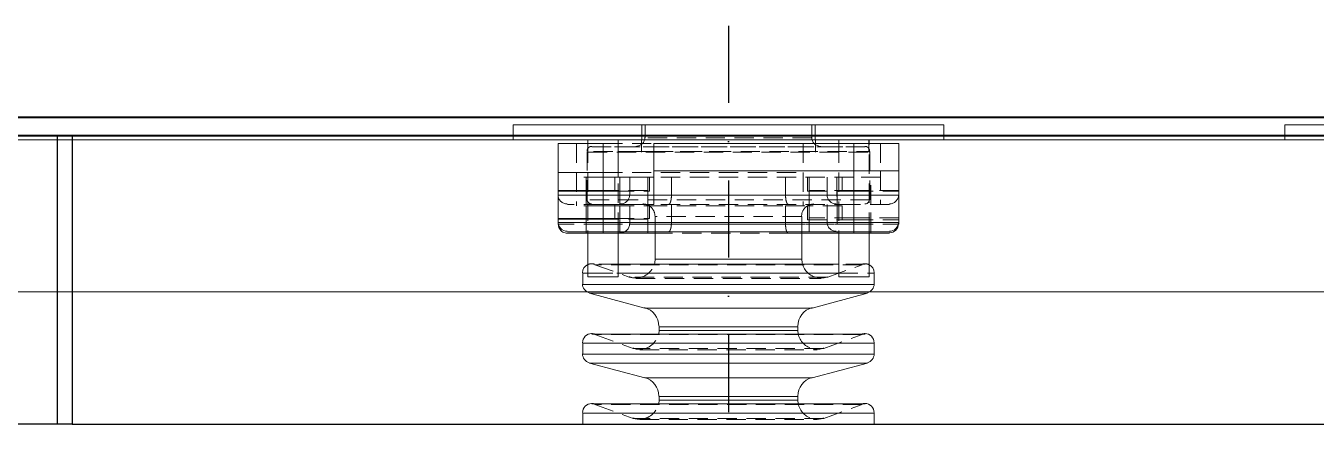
# Model space of a CAD drawing. Header units: millimetres. Extents: x -41310 to 13905, y 1865 to 89610.
# Drawn here: x 8248.1 to 8672.9, y 3569.4 to 3700.5 of the extents above; entities that cross this region are included whole.
import ezdxf

# ---------------------------------------------------------------- set-up
doc = ezdxf.new("R2010")
doc.units = ezdxf.units.MM
doc.linetypes.add('DASHDOT', pattern=[25.4, 12.7, -6.35, 0, -6.35])
doc.linetypes.add('HIDDEN', pattern=[9.525, 6.35, -3.175])
doc.layers.get('0').update_dxf_attribs({"color": 1, "linetype": 'DASHDOT'})
doc.layers.add('01粗实线', color=7, linetype='Continuous')
doc.layers.add('1粗实线', color=4, linetype='Continuous', lineweight=40)
doc.layers.add('1轮廓实线层', color=7, linetype='Continuous', lineweight=0)

msp = doc.modelspace()

# ---------------------------------------------------------------- linework, layer by layer
at = {"ltscale": 2, "extrusion": (-0.004685, -0.017452, 0.999837)}
msp.add_line((8479.42, 3700.5, 104.33), (8479.45, 3392.24, 98.95), dxfattribs=at)
at = {"color": 7, "linetype": 'Continuous', "lineweight": 15, "extrusion": (-0.004685, -0.017452, 0.999837)}
for p, q in [((8408.58, 3662.92, 103.34), (8408.58, 3667.92, 103.43)), ((8408.58, 3667.92, 103.43), (8550.27, 3667.92, 104.09)), ((8550.27, 3667.92, 104.09), (8550.27, 3662.92, 104.01)), ((8662.58, 3662.92, 104.53), (8662.58, 3667.92, 104.62)), ((8662.58, 3667.92, 104.62), (8804.27, 3667.92, 105.28)), ((8550.27, 3662.92, 104.01), (8408.58, 3662.92, 103.34)), ((8423.4, 3661.72, 103.39), (8423.4, 3652.22, 103.22)), ((8423.4, 3661.72, 103.39), (8438.15, 3661.72, 103.46)), ((8433.15, 3662.92, 103.46), (8433.15, 3661.72, 103.44)), ((8438.15, 3661.72, 103.46), (8438.15, 3650.72, 103.27)), ((8443.15, 3650.72, 103.29), (8443.15, 3662.92, 103.5)), ((8454.86, 3661.72, 103.54), (8454.86, 3650.72, 103.35)), ((8454.86, 3661.72, 103.54), (8520.7, 3661.72, 103.85)), ((8515.7, 3662.92, 103.84), (8515.7, 3661.72, 103.82)), ((8520.7, 3661.72, 103.85), (8535.45, 3661.72, 103.91)), ((8525.7, 3661.72, 103.87), (8525.7, 3662.92, 103.89)), ((8535.45, 3661.72, 103.91), (8535.45, 3652.72, 103.76)), ((8804.27, 3662.92, 105.2), (8662.58, 3662.92, 104.53)), ((8423.4, 3652.22, 103.22), (8423.4, 3646.12, 103.12)), ((8423.4, 3652.22, 103.22), (8438.15, 3652.22, 103.29)), ((8438.15, 3652.22, 103.29), (8438.15, 3641.22, 103.1)), ((8438.15, 3650.72, 103.27), (8442.02, 3650.72, 103.29)), ((8442.02, 3650.72, 103.29), (8442.02, 3646.12, 103.2)), ((8442.02, 3650.72, 103.29), (8454.86, 3650.72, 103.35)), ((8454.87, 3652.72, 103.38), (8454.87, 3641.72, 103.19)), ((8454.87, 3652.72, 103.38), (8520.7, 3652.72, 103.69)), ((8520.7, 3652.72, 103.69), (8520.7, 3635.72, 103.39)), ((8520.7, 3652.72, 103.69), (8535.45, 3652.72, 103.76)), ((8535.45, 3652.72, 103.76), (8535.45, 3635.72, 103.46)), ((8442.02, 3646.32, 103.21), (8423.4, 3646.32, 103.12)), ((8423.4, 3646.12, 103.12), (8423.4, 3644.72, 103.09)), ((8423.4, 3646.12, 103.12), (8438.15, 3646.12, 103.19)), ((8423.4, 3644.72, 103.09), (8423.4, 3644.64, 103.09)), ((8423.4, 3644.64, 103.09), (8423.4, 3636.82, 102.96)), ((8438.15, 3646.12, 103.19), (8442.02, 3646.12, 103.2)), ((8520.7, 3644.72, 103.55), (8535.45, 3644.72, 103.62)), ((8535.45, 3644.72, 103.62), (8535.45, 3646.12, 103.64)), ((8442.02, 3641.72, 103.13), (8438.15, 3641.72, 103.11)), ((8438.15, 3641.22, 103.1), (8442.02, 3641.22, 103.12)), ((8442.02, 3641.72, 103.13), (8442.03, 3637.12, 103.05)), ((8442.02, 3641.72, 103.13), (8454.87, 3641.72, 103.19)), ((8423.4, 3637.12, 102.96), (8423.4, 3635.72, 102.94)), ((8423.4, 3637.12, 102.96), (8438.15, 3637.12, 103.03)), ((8438.15, 3636.82, 103.02), (8423.4, 3636.82, 102.96)), ((8423.4, 3635.22, 102.93), (8423.4, 3636.82, 102.96)), ((8438.15, 3637.12, 103.03), (8442.03, 3637.12, 103.05)), ((8438.15, 3637.12, 103.03), (8438.15, 3635.72, 103.01)), ((8438.15, 3632.72, 102.95), (8426.4, 3632.72, 102.9)), ((8426.4, 3632.22, 102.89), (8433.15, 3632.22, 102.92)), ((8433.15, 3632.72, 102.93), (8433.16, 3617.93, 102.67)), ((8438.15, 3635.72, 103.01), (8520.7, 3635.72, 103.39)), ((8438.15, 3632.72, 102.95), (8438.15, 3635.72, 103.01)), ((8520.7, 3632.72, 103.34), (8438.15, 3632.72, 102.95)), ((8443.15, 3617.93, 102.72), (8443.15, 3632.72, 102.98)), ((8443.15, 3632.22, 102.97), (8452.9, 3632.22, 103.01)), ((8452.9, 3632.72, 103.02), (8452.9, 3632.22, 103.01)), ((8455.3, 3632.22, 103.02), (8452.9, 3632.22, 103.01)), ((8455.3, 3632.72, 103.03), (8455.3, 3623.72, 102.88)), ((8503.56, 3623.72, 103.1), (8503.56, 3632.72, 103.26)), ((8515.7, 3632.22, 103.31), (8503.56, 3632.22, 103.25)), ((8515.7, 3632.72, 103.32), (8515.7, 3617.93, 103.06)), ((8520.7, 3632.72, 103.34), (8520.7, 3635.72, 103.39)), ((8520.7, 3635.72, 103.39), (8535.45, 3635.72, 103.46)), ((8532.45, 3632.72, 103.39), (8520.7, 3632.72, 103.34)), ((8525.7, 3617.93, 103.1), (8525.7, 3632.72, 103.36)), ((8532.45, 3632.22, 103.39), (8525.7, 3632.22, 103.35)), ((8535.45, 3635.22, 103.45), (8535.45, 3635.72, 103.46)), ((8455.3, 3623.72, 102.88), (8455.18, 3622.48, 102.85)), ((8503.68, 3622.48, 103.08), (8503.56, 3623.72, 103.1)), ((8431.43, 3619.05, 102.68), (8431.43, 3615.38, 102.62)), ((8515.7, 3622.05, 103.13), (8443.15, 3622.05, 102.79)), ((8455.18, 3622.48, 102.85), (8455.08, 3622.05, 102.85)), ((8503.78, 3622.05, 103.07), (8503.68, 3622.48, 103.08)), ((8527.43, 3615.38, 103.07), (8527.43, 3619.05, 103.13)), ((8438.16, 3617.93, 102.69), (8433.16, 3617.93, 102.67)), ((8443.15, 3617.93, 102.72), (8438.16, 3617.93, 102.69)), ((8520.7, 3617.93, 103.08), (8515.7, 3617.93, 103.06)), ((8525.7, 3617.93, 103.1), (8520.7, 3617.93, 103.08)), ((8433.65, 3612.48, 102.58), (8451.86, 3607.61, 102.58)), ((8507, 3607.61, 102.84), (8525.2, 3612.48, 103.01)), ((8524.43, 3599.05, 102.77), (8434.43, 3599.05, 102.35)), ((8456.57, 3600.26, 102.47), (8456.46, 3599.05, 102.45)), ((8456.57, 3601.47, 102.49), (8456.57, 3600.26, 102.47)), ((8502.29, 3600.26, 102.69), (8502.29, 3601.47, 102.71)), ((8502.4, 3599.05, 102.67), (8502.29, 3600.26, 102.69)), ((8431.43, 3596.06, 102.28), (8431.43, 3592.39, 102.22)), ((8527.43, 3592.39, 102.67), (8527.43, 3596.06, 102.73)), ((8433.65, 3589.49, 102.18), (8451.87, 3584.61, 102.18)), ((8507, 3584.61, 102.44), (8525.21, 3589.49, 102.61)), ((8456.57, 3577.26, 102.07), (8456.46, 3576.06, 102.05)), ((8456.57, 3578.48, 102.09), (8456.57, 3577.26, 102.07)), ((8502.29, 3577.26, 102.29), (8502.29, 3578.48, 102.31)), ((8502.41, 3576.06, 102.26), (8502.29, 3577.26, 102.29)), ((8431.43, 3573.06, 101.88), (8431.43, 3569.39, 101.82)), ((8524.43, 3576.06, 102.37), (8434.43, 3576.06, 101.95)), ((8527.43, 3569.39, 102.27), (8527.43, 3573.06, 102.33))]:
    msp.add_line(p, q, dxfattribs=at)
at = {"color": 7, "linetype": 'HIDDEN', "lineweight": 0, "extrusion": (-0.004685, -0.017452, 0.999837)}
for p, q in [((8450.85, 3667.92, 103.63), (8450.85, 3662.92, 103.54)), ((8451.99, 3667.92, 103.63), (8452, 3663.68, 103.56)), ((8506.85, 3663.68, 103.82), (8506.85, 3667.92, 103.89)), ((8508, 3662.92, 103.81), (8508, 3667.92, 103.89)), ((8429.4, 3661.72, 103.42), (8429.4, 3650.72, 103.23)), ((8433.15, 3661.72, 103.44), (8433.15, 3632.72, 102.93)), ((8433.18, 3662.92, 103.46), (8433.18, 3658.92, 103.39)), ((8438.15, 3661.72, 103.46), (8454.86, 3661.72, 103.54)), ((8450.83, 3662.92, 103.54), (8450.83, 3658.92, 103.47)), ((8506.85, 3663.68, 103.82), (8452.01, 3663.68, 103.56)), ((8503.99, 3661.72, 103.77), (8503.99, 3650.72, 103.58)), ((8508.02, 3658.92, 103.74), (8508.02, 3662.92, 103.81)), ((8515.7, 3661.72, 103.82), (8515.7, 3632.72, 103.32)), ((8520.7, 3661.72, 103.85), (8520.7, 3650.72, 103.65)), ((8525.67, 3658.92, 103.82), (8525.67, 3662.92, 103.89)), ((8525.7, 3632.72, 103.36), (8525.7, 3661.72, 103.87)), ((8529.45, 3661.72, 103.89), (8529.45, 3650.72, 103.69)), ((8432.95, 3659.18, 103.39), (8432.95, 3643.22, 103.11)), ((8479.43, 3659.18, 103.61), (8432.96, 3659.18, 103.39)), ((8433.18, 3658.92, 103.39), (8525.67, 3658.92, 103.82)), ((8524.4, 3660.68, 103.84), (8434.45, 3660.68, 103.42)), ((8434.5, 3660.68, 103.42), (8524.35, 3660.68, 103.84)), ((8454.86, 3659.18, 103.49), (8525.9, 3659.18, 103.83)), ((8525.91, 3643.22, 103.55), (8525.9, 3659.18, 103.83)), ((8423.4, 3652.22, 103.22), (8423.4, 3646.32, 103.12)), ((8429.4, 3652.22, 103.25), (8429.4, 3641.22, 103.06)), ((8438.15, 3650.72, 103.27), (8429.4, 3650.72, 103.23)), ((8432.6, 3650.72, 103.24), (8432.6, 3646.32, 103.16)), ((8438.15, 3652.22, 103.29), (8503.99, 3652.22, 103.6)), ((8438.15, 3650.72, 103.27), (8438.15, 3644.72, 103.16)), ((8443.15, 3632.72, 102.98), (8443.15, 3650.72, 103.29)), ((8443.71, 3646.32, 103.22), (8443.71, 3650.72, 103.29)), ((8446.93, 3650.72, 103.31), (8446.93, 3644.72, 103.2)), ((8452.9, 3650.72, 103.34), (8452.9, 3646.32, 103.26)), ((8453.4, 3646.12, 103.26), (8453.4, 3650.72, 103.34)), ((8520.7, 3650.72, 103.65), (8454.86, 3650.72, 103.35)), ((8460.65, 3650.72, 103.37), (8460.65, 3644.72, 103.27)), ((8498.21, 3650.72, 103.55), (8498.21, 3644.72, 103.44)), ((8503.99, 3652.22, 103.6), (8503.99, 3641.22, 103.41)), ((8505.45, 3646.12, 103.5), (8505.45, 3650.72, 103.58)), ((8505.95, 3650.72, 103.58), (8505.95, 3644.72, 103.48)), ((8511.92, 3644.72, 103.51), (8511.92, 3650.72, 103.61)), ((8515.14, 3650.72, 103.63), (8515.14, 3641.72, 103.47)), ((8516.83, 3650.72, 103.64), (8516.83, 3646.12, 103.56)), ((8520.7, 3652.72, 103.69), (8520.7, 3641.72, 103.5)), ((8520.7, 3652.72, 103.69), (8520.7, 3644.72, 103.55)), ((8529.45, 3650.72, 103.69), (8520.7, 3650.72, 103.65)), ((8526.25, 3641.72, 103.52), (8526.25, 3650.72, 103.68)), ((8529.45, 3652.72, 103.73), (8529.45, 3641.72, 103.54)), ((8535.45, 3652.72, 103.76), (8535.45, 3644.72, 103.62)), ((8423.4, 3644.72, 103.09), (8423.4, 3646.32, 103.12)), ((8423.4, 3646.12, 103.12), (8423.4, 3644.64, 103.09)), ((8438.15, 3644.72, 103.16), (8423.4, 3644.72, 103.09)), ((8438.15, 3644.72, 103.16), (8423.4, 3644.72, 103.09)), ((8432.6, 3646.32, 103.16), (8432.6, 3641.72, 103.08)), ((8432.6, 3646.12, 103.16), (8432.6, 3641.72, 103.08)), ((8438.15, 3646.32, 103.19), (8438.15, 3641.72, 103.11)), ((8438.15, 3646.12, 103.19), (8438.15, 3646.12, 103.19)), ((8438.15, 3646.12, 103.19), (8438.15, 3644.72, 103.16)), ((8438.15, 3641.72, 103.11), (8438.15, 3644.72, 103.16)), ((8438.15, 3641.72, 103.11), (8438.15, 3644.72, 103.16)), ((8460.65, 3644.72, 103.27), (8438.15, 3644.72, 103.16)), ((8438.15, 3641.72, 103.11), (8438.15, 3644.72, 103.16)), ((8520.7, 3644.72, 103.55), (8438.15, 3644.72, 103.16)), ((8452.9, 3646.32, 103.26), (8442.02, 3646.32, 103.21)), ((8442.02, 3646.12, 103.2), (8453.4, 3646.12, 103.26)), ((8443.71, 3641.72, 103.14), (8443.71, 3646.32, 103.22)), ((8443.71, 3641.72, 103.14), (8443.71, 3646.12, 103.21)), ((8498.21, 3644.72, 103.44), (8446.93, 3644.72, 103.2)), ((8452.9, 3646.32, 103.26), (8452.9, 3641.72, 103.18)), ((8454.87, 3644.72, 103.24), (8520.7, 3644.72, 103.55)), ((8460.65, 3644.72, 103.27), (8511.92, 3644.72, 103.51)), ((8498.21, 3644.72, 103.44), (8520.7, 3644.72, 103.55)), ((8505.45, 3646.12, 103.5), (8520.7, 3646.12, 103.57)), ((8520.7, 3646.32, 103.58), (8505.95, 3646.32, 103.51)), ((8515.15, 3646.12, 103.55), (8515.15, 3641.72, 103.47)), ((8535.45, 3646.32, 103.65), (8520.7, 3646.32, 103.58)), ((8520.7, 3646.32, 103.58), (8520.7, 3641.72, 103.5)), ((8520.7, 3646.12, 103.57), (8520.7, 3644.72, 103.55)), ((8520.7, 3646.12, 103.57), (8535.45, 3646.12, 103.64)), ((8520.7, 3641.72, 103.5), (8520.7, 3644.72, 103.55)), ((8520.7, 3641.72, 103.5), (8520.7, 3644.72, 103.55)), ((8520.7, 3641.72, 103.5), (8520.7, 3644.72, 103.55)), ((8520.7, 3644.72, 103.55), (8535.45, 3644.72, 103.62)), ((8526.26, 3641.72, 103.52), (8526.26, 3646.12, 103.6)), ((8438.15, 3641.72, 103.11), (8426.4, 3641.72, 103.05)), ((8438.15, 3641.22, 103.1), (8429.4, 3641.22, 103.06)), ((8432.6, 3641.22, 103.08), (8432.6, 3636.82, 103)), ((8525.91, 3643.22, 103.55), (8432.96, 3643.22, 103.11)), ((8438.15, 3641.72, 103.11), (8438.15, 3641.72, 103.11)), ((8438.15, 3641.22, 103.1), (8438.15, 3635.22, 103)), ((8442.02, 3641.22, 103.12), (8452.9, 3641.22, 103.17)), ((8443.71, 3636.82, 103.05), (8443.71, 3641.22, 103.13)), ((8446.93, 3641.22, 103.14), (8446.93, 3635.22, 103.04)), ((8452.9, 3641.22, 103.17), (8452.9, 3636.82, 103.09)), ((8452.9, 3641.22, 103.17), (8498.21, 3641.22, 103.38)), ((8453.4, 3637.12, 103.1), (8453.4, 3641.72, 103.18)), ((8520.7, 3641.72, 103.5), (8454.87, 3641.72, 103.19)), ((8460.65, 3641.72, 103.22), (8460.65, 3635.72, 103.11)), ((8498.21, 3641.22, 103.38), (8498.21, 3635.22, 103.28)), ((8498.21, 3641.22, 103.38), (8505.45, 3641.22, 103.42)), ((8505.45, 3636.62, 103.34), (8505.45, 3641.22, 103.42)), ((8516.83, 3641.22, 103.47), (8505.45, 3641.22, 103.42)), ((8505.95, 3641.72, 103.43), (8505.95, 3635.72, 103.32)), ((8511.93, 3635.72, 103.35), (8511.93, 3641.72, 103.46)), ((8515.15, 3641.72, 103.47), (8515.15, 3632.72, 103.31)), ((8516.83, 3641.22, 103.47), (8516.83, 3636.62, 103.39)), ((8532.45, 3641.72, 103.55), (8520.7, 3641.72, 103.5)), ((8526.26, 3632.72, 103.37), (8526.26, 3641.72, 103.52)), ((8532.45, 3641.72, 103.55), (8532.45, 3641.72, 103.55)), ((8432.6, 3637.12, 103), (8432.6, 3632.72, 102.93)), ((8438.15, 3637.12, 103.03), (8438.15, 3635.72, 103.01)), ((8452.9, 3636.82, 103.09), (8438.15, 3636.82, 103.02)), ((8438.15, 3636.82, 103.02), (8438.15, 3632.22, 102.94)), ((8442.03, 3637.12, 103.05), (8453.4, 3637.12, 103.1)), ((8443.71, 3632.72, 102.98), (8443.71, 3637.12, 103.06)), ((8452.9, 3636.82, 103.09), (8452.9, 3632.72, 103.02)), ((8455.3, 3637.72, 103.12), (8455.3, 3632.72, 103.03)), ((8503.52, 3637.72, 103.35), (8455.34, 3637.72, 103.12)), ((8503.56, 3632.72, 103.26), (8503.56, 3637.72, 103.35)), ((8505.45, 3636.62, 103.34), (8520.7, 3636.62, 103.41)), ((8520.7, 3637.32, 103.42), (8505.95, 3637.32, 103.35)), ((8520.7, 3637.32, 103.42), (8520.7, 3632.72, 103.34)), ((8535.45, 3637.32, 103.49), (8520.7, 3637.32, 103.42)), ((8520.7, 3636.62, 103.41), (8520.7, 3635.22, 103.38)), ((8520.7, 3636.62, 103.41), (8535.45, 3636.62, 103.48)), ((8438.15, 3635.72, 103.01), (8423.4, 3635.72, 102.94)), ((8438.15, 3635.22, 103), (8423.4, 3635.22, 102.93)), ((8432.6, 3632.72, 102.93), (8432.6, 3632.22, 102.92)), ((8433.15, 3632.22, 102.92), (8438.15, 3632.22, 102.94)), ((8438.15, 3632.72, 102.95), (8438.15, 3635.72, 103.01)), ((8460.65, 3635.72, 103.11), (8438.15, 3635.72, 103.01)), ((8438.15, 3632.22, 102.94), (8438.15, 3635.22, 103)), ((8520.7, 3635.22, 103.38), (8438.15, 3635.22, 103)), ((8438.15, 3632.22, 102.94), (8443.15, 3632.22, 102.97)), ((8443.71, 3632.22, 102.97), (8443.71, 3632.72, 102.98)), ((8498.21, 3635.22, 103.28), (8446.93, 3635.22, 103.04)), ((8499.14, 3632.22, 103.23), (8455.3, 3632.22, 103.02)), ((8460.65, 3635.72, 103.11), (8511.92, 3635.72, 103.35)), ((8498.21, 3635.22, 103.28), (8520.7, 3635.22, 103.38)), ((8503.56, 3632.22, 103.25), (8499.14, 3632.22, 103.23)), ((8515.15, 3632.72, 103.31), (8515.15, 3632.22, 103.3)), ((8520.7, 3632.22, 103.33), (8515.7, 3632.22, 103.31)), ((8520.7, 3632.22, 103.33), (8520.7, 3635.22, 103.38)), ((8520.7, 3632.22, 103.33), (8520.7, 3635.22, 103.38)), ((8520.7, 3635.22, 103.38), (8535.41, 3635.22, 103.45)), ((8525.7, 3632.22, 103.35), (8520.7, 3632.22, 103.33)), ((8526.26, 3632.22, 103.36), (8526.26, 3632.72, 103.37)), ((8479.43, 3623.72, 102.99), (8455.3, 3623.72, 102.88)), ((8479.43, 3619.05, 102.91), (8431.43, 3619.05, 102.68)), ((8433.16, 3619.05, 102.69), (8443.15, 3619.05, 102.74)), ((8443.15, 3622.05, 102.79), (8434.43, 3622.05, 102.75)), ((8435.45, 3621.87, 102.75), (8446.78, 3617.75, 102.73)), ((8523.39, 3621.87, 103.16), (8435.46, 3621.87, 102.75)), ((8512.08, 3617.75, 103.04), (8523.4, 3621.87, 103.16)), ((8524.43, 3622.05, 103.17), (8515.7, 3622.05, 103.13)), ((8515.7, 3619.05, 103.08), (8525.7, 3619.05, 103.12)), ((8479.43, 3615.38, 102.84), (8431.43, 3615.38, 102.62)), ((8512.07, 3617.75, 103.04), (8446.79, 3617.75, 102.73)), ((8448.95, 3617.37, 102.74), (8509.91, 3617.37, 103.02)), ((8479.43, 3612.48, 102.79), (8433.65, 3612.48, 102.58)), ((8479.43, 3607.61, 102.71), (8451.86, 3607.61, 102.58)), ((8435.46, 3598.87, 102.35), (8448.05, 3594.29, 102.33)), ((8523.39, 3598.87, 102.76), (8435.47, 3598.87, 102.35)), ((8479.43, 3601.47, 102.6), (8456.57, 3601.47, 102.49)), ((8479.43, 3600.26, 102.58), (8456.57, 3600.26, 102.47)), ((8510.81, 3594.29, 102.62), (8523.4, 3598.87, 102.76)), ((8479.43, 3596.06, 102.51), (8431.43, 3596.06, 102.28)), ((8510.77, 3594.29, 102.62), (8448.09, 3594.29, 102.33)), ((8450.22, 3593.91, 102.33), (8508.64, 3593.91, 102.61)), ((8479.43, 3592.39, 102.44), (8431.43, 3592.39, 102.22)), ((8479.43, 3589.49, 102.39), (8433.65, 3589.49, 102.18)), ((8479.43, 3584.61, 102.31), (8451.87, 3584.61, 102.18)), ((8479.43, 3578.48, 102.2), (8456.57, 3578.48, 102.09)), ((8479.43, 3577.26, 102.18), (8456.57, 3577.26, 102.07)), ((8479.43, 3573.06, 102.1), (8431.43, 3573.06, 101.88)), ((8435.46, 3575.88, 101.95), (8448.05, 3571.29, 101.93)), ((8523.4, 3575.88, 102.36), (8435.47, 3575.88, 101.95)), ((8510.81, 3571.29, 102.22), (8523.41, 3575.88, 102.36)), ((8479.43, 3569.39, 102.04), (8431.43, 3569.39, 101.82)), ((8510.77, 3571.29, 102.22), (8448.09, 3571.29, 101.93)), ((8450.22, 3570.91, 101.93), (8508.64, 3570.91, 102.2))]:
    msp.add_line(p, q, dxfattribs=at)
at = {"color": 8, "linetype": 'Continuous', "lineweight": 15, "extrusion": (-0.004685, -0.017452, 0.999837)}
for p, q in [((8520.7, 3661.72, 103.85), (8520.7, 3652.72, 103.69)), ((8443.15, 3659.18, 103.44), (8454.86, 3659.18, 103.49)), ((8423.4, 3644.72, 103.09), (8438.15, 3644.72, 103.16)), ((8438.15, 3644.72, 103.16), (8454.87, 3644.72, 103.24)), ((8423.4, 3635.72, 102.94), (8438.15, 3635.72, 103.01)), ((8535.41, 3635.22, 103.45), (8535.45, 3635.22, 103.45)), ((8455.3, 3623.72, 102.88), (8503.56, 3623.72, 103.1)), ((8431.43, 3619.05, 102.68), (8433.16, 3619.05, 102.69)), ((8443.15, 3619.05, 102.74), (8515.7, 3619.05, 103.08)), ((8525.7, 3619.05, 103.12), (8527.43, 3619.05, 103.13)), ((8431.43, 3615.38, 102.62), (8527.43, 3615.38, 103.07)), ((8433.65, 3612.48, 102.58), (8525.2, 3612.48, 103.01)), ((8451.86, 3607.61, 102.58), (8507, 3607.61, 102.84)), ((8456.57, 3601.47, 102.49), (8502.29, 3601.47, 102.71)), ((8456.57, 3600.26, 102.47), (8502.29, 3600.26, 102.69)), ((8431.43, 3596.06, 102.28), (8527.43, 3596.06, 102.73)), ((8431.43, 3592.39, 102.22), (8527.43, 3592.39, 102.67)), ((8433.65, 3589.49, 102.18), (8525.21, 3589.49, 102.61)), ((8451.87, 3584.61, 102.18), (8507, 3584.61, 102.44)), ((8456.57, 3578.48, 102.09), (8502.29, 3578.48, 102.31)), ((8456.57, 3577.26, 102.07), (8502.29, 3577.26, 102.29)), ((8431.43, 3573.06, 101.88), (8527.43, 3573.06, 102.33)), ((8431.43, 3569.39, 101.82), (8527.43, 3569.39, 102.27))]:
    msp.add_line(p, q, dxfattribs=at)
at = {"color": 7, "linetype": 'HIDDEN', "lineweight": 0, "extrusion": (-0.004685, -0.017452, 0.999837)}
for centre, radius, start, end in [((7210.1, 5730.03), 3, 285.0301, 15.0301), ((7268.88, 5745.81), 3, 195.0301, 285.0301), ((7197.22, 5721.91), 1.5, 105.0301, 195.0301), ((7197.22, 5721.91), 1.5, 103.0301, 105.0301), ((7284.1, 5745.24), 1.5, 105.0301, 107.0301), ((7284.1, 5745.24), 1.5, 15.0301, 105.0301), ((7193.19, 5705.86), 3, 196.6352, 285.0301), ((7210.12, 5710.4), 3, 285.0301, 15.0301), ((7278.69, 5728.82), 3, 195.0301, 285.0301), ((7295.62, 5733.36), 3, 285.0301, 15.0301), ((7295.62, 5733.36), 3, 285.0301, 15.0301), ((7201.35, 5706.5), 1.5, 195.0301, 285.0301), ((7219.05, 5705.56), 4, 15.0301, 105.0301), ((7273.39, 5720.14), 4, 105.0301, 195.0301), ((7288.24, 5729.83), 1.5, 285.0301, 15.0301), ((7212.58, 5701.23), 3, 285.0301, 15.0301), ((7281.02, 5720.12), 3, 195.0301, 285.0301), ((7207.6, 5683.14), 3, 105.0301, 130.1559), ((7207.6, 5683.14), 3, 85.0301, 105.0301), ((7220.42, 5691.42), 6.35, 285.0301, 359.8272), ((7279.29, 5707.22), 6.35, 210.233, 273.7801), ((7294.52, 5706.48), 3, 105.0301, 125.0301), ((7294.52, 5706.48), 3, 79.9043, 105.0301), ((7220.42, 5691.42), 6.35, 265.0301, 285.0301), ((7279.29, 5707.22), 6.35, 273.7801, 305.0301), ((7213.57, 5660.93), 3, 85.0301, 105.0301), ((7227.73, 5669.09), 6.35, 285.0301, 4.1097), ((7284.15, 5684.24), 6.35, 205.9504, 273.7801), ((7300.49, 5684.27), 3, 105.0301, 125.0301), ((7227.73, 5669.09), 6.35, 265.0301, 285.0301), ((7284.15, 5684.24), 6.35, 273.7801, 305.0301), ((7219.53, 5638.72), 3, 85.0301, 105.0301), ((7233.69, 5646.87), 6.35, 285.0301, 4.1097), ((7290.11, 5662.02), 6.35, 205.9504, 273.7801), ((7306.45, 5662.06), 3, 105.0301, 125.0301), ((7233.69, 5646.87), 6.35, 265.0301, 285.0301), ((7290.11, 5662.02), 6.35, 273.7801, 305.0301)]:
    msp.add_arc(centre, radius, start, end, dxfattribs=at)
at = {"color": 7, "linetype": 'Continuous', "lineweight": 15, "extrusion": (-0.004685, -0.017452, 0.999837)}
for centre, radius, start, end in [((7195.53, 5697.17), 3, 195.0301, 285.0301), ((7297.95, 5724.67), 3, 285.0301, 15.0301), ((7298.08, 5724.19), 3, 285.0301, 15.0301), ((7207.6, 5683.14), 3, 130.1559, 195.0301), ((7294.52, 5706.48), 3, 15.0301, 79.9043), ((7208.55, 5679.6), 3, 195.0301, 270.0301), ((7295.48, 5702.94), 3, 300.0301, 15.0301), ((7227.41, 5670.26), 6.35, 15.0301, 90.0301), ((7283.83, 5685.41), 6.35, 120.0301, 195.0301), ((7213.57, 5660.93), 3, 105.0301, 195.0301), ((7300.49, 5684.27), 3, 15.0301, 105.0301), ((7214.52, 5657.39), 3, 195.0301, 270.0301), ((7301.44, 5680.73), 3, 300.0301, 15.0301), ((7233.38, 5648.05), 6.35, 15.0301, 90.0301), ((7289.8, 5663.2), 6.35, 120.0301, 195.0301), ((7219.53, 5638.72), 3, 105.0301, 195.0301), ((7306.45, 5662.06), 3, 15.0301, 105.0301)]:
    msp.add_arc(centre, radius, start, end, dxfattribs=at)
at = {"color": 7, "linetype": 'HIDDEN', "lineweight": 0}
for points, knots in [([(8460.65, 3644.72, 103.27), (8460.64, 3644.4, 103.26), (8460.62, 3643.75, 103.25), (8460.46, 3642.87, 103.23), (8460.24, 3642.19, 103.22), (8459.98, 3641.8, 103.21), (8459.8, 3641.72, 103.21), (8459.72, 3641.72, 103.21), (8459.71, 3641.72, 103.21)], [0, 0, 0, 0, 0.202517, 0.404883, 0.611479, 0.827263, 0.996939, 1, 1, 1, 1]), ([(8498.21, 3644.72, 103.44), (8498.22, 3644.4, 103.44), (8498.24, 3643.75, 103.43), (8498.39, 3642.87, 103.41), (8498.61, 3642.19, 103.4), (8498.87, 3641.8, 103.4), (8499.06, 3641.72, 103.4), (8499.14, 3641.72, 103.4), (8499.14, 3641.72, 103.4)], [0, 0, 0, 0, 0.202517, 0.404883, 0.611479, 0.827263, 0.996939, 1, 1, 1, 1]), ([(8505.95, 3641.72, 103.43), (8505.95, 3641.8, 103.43), (8505.95, 3641.92, 103.43), (8505.95, 3642.67, 103.44), (8505.95, 3643.4, 103.46), (8505.95, 3644.08, 103.47), (8505.95, 3644.52, 103.48), (8505.95, 3644.72, 103.48)], [0, 0, 0, 0, 0.378805, 0.626571, 0.786329, 0.90329, 1, 1, 1, 1]), ([(8460.65, 3635.72, 103.11), (8460.64, 3635.4, 103.1), (8460.62, 3634.75, 103.09), (8460.47, 3633.88, 103.08), (8460.24, 3633.19, 103.06), (8459.98, 3632.81, 103.06), (8459.8, 3632.72, 103.05), (8459.72, 3632.72, 103.05), (8459.72, 3632.72, 103.05)], [0, 0, 0, 0, 0.202517, 0.404883, 0.611479, 0.827263, 0.996939, 1, 1, 1, 1]), ([(8498.21, 3635.22, 103.28), (8498.22, 3634.9, 103.27), (8498.24, 3634.25, 103.26), (8498.39, 3633.38, 103.25), (8498.61, 3632.69, 103.24), (8498.87, 3632.31, 103.23), (8499.06, 3632.22, 103.23), (8499.14, 3632.22, 103.23), (8499.14, 3632.22, 103.23)], [0, 0, 0, 0, 0.202517, 0.404883, 0.611479, 0.827263, 0.996939, 1, 1, 1, 1]), ([(8505.95, 3632.72, 103.27), (8505.95, 3632.8, 103.27), (8505.95, 3632.92, 103.27), (8505.95, 3633.67, 103.29), (8505.95, 3634.4, 103.3), (8505.95, 3635.08, 103.31), (8505.95, 3635.52, 103.32), (8505.95, 3635.72, 103.32)], [0, 0, 0, 0, 0.378805, 0.626571, 0.786329, 0.90329, 1, 1, 1, 1])]:
    msp.add_open_spline(points, degree=3, knots=knots, dxfattribs=at)
at = {"color": 7, "linetype": 'Continuous', "lineweight": 15}
msp.add_open_spline([(8423.4, 3635.22, 102.93), (8423.41, 3635.11, 102.93), (8423.42, 3634.86, 102.92), (8423.52, 3634.34, 102.91), (8423.89, 3633.43, 102.9), (8424.74, 3632.51, 102.89), (8425.88, 3632.31, 102.89), (8426.4, 3632.22, 102.89)], degree=3, knots=[0, 0, 0, 0, 0.043369, 0.099842, 0.248344, 0.654663, 1, 1, 1, 1], dxfattribs=at)
at = {"layer": '01粗实线', "ltscale": 2}
msp.add_line((8258.43, 3664.42, 102.66), (9208.42, 3664.42, 107.12), dxfattribs=at)
at = {"layer": '01粗实线', "ltscale": 2, "extrusion": (-0.004685, -0.017452, 0.999837)}
for p, q in [((8258.43, 3664.42, 102.66), (8258.43, 3569.43, 101.01)), ((8263.43, 3664.42, 102.69), (8263.43, 3569.43, 101.03)), ((8263.43, 3569.43, 101.03), (8213.44, 3569.43, 100.8)), ((8263.43, 3569.43, 101.03), (9203.42, 3569.43, 105.43))]:
    msp.add_line(p, q, dxfattribs=at)
at = {"layer": '1粗实线', "ltscale": 2, "extrusion": (-0.004685, -0.017452, 0.999837)}
for p, q in [((8133.43, 3670.42, 102.18), (9333.41, 3670.42, 107.81)), ((8127.43, 3664.42, 102.05), (9339.42, 3664.42, 107.73))]:
    msp.add_line(p, q, dxfattribs=at)
at = {"layer": '1轮廓实线层', "ltscale": 2, "extrusion": (-0.004685, -0.017452, 0.999837)}
for p, q in [((8125.93, 3662.92, 102.02), (9340.92, 3662.92, 107.71)), ((8075.93, 3612.93, 100.91), (9390.92, 3612.93, 107.07))]:
    msp.add_line(p, q, dxfattribs=at)

doc.saveas('drawing.dxf')
